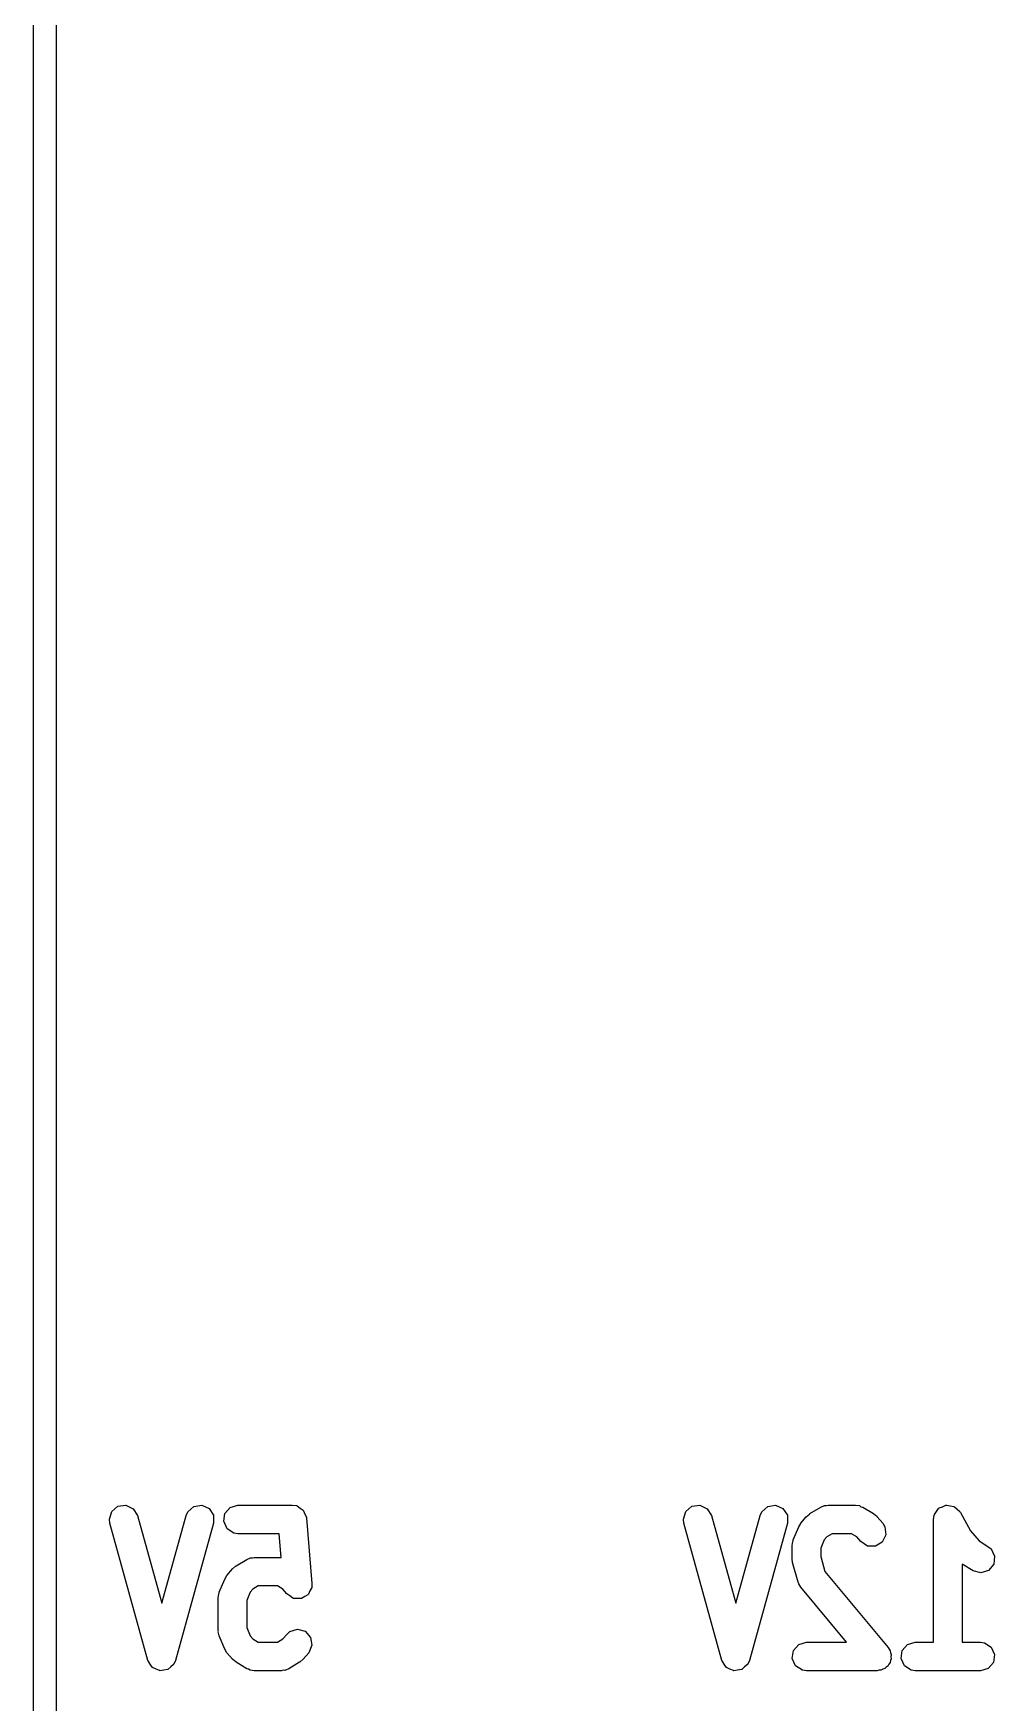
# Model space of a CAD drawing. Extents: x 54 to 297, y -260 to -31.
# Drawn here: x 72.9 to 81.31, y -156.95 to -142.34 of the extents above; entities that cross this region are included whole.
import ezdxf

# ---------------------------------------------------------------- set-up
doc = ezdxf.new("R2010")
doc.units = 0
doc.layers.add('BLACK', color=7, linetype='CONTINUOUS')

msp = doc.modelspace()

# ---------------------------------------------------------------- linework, layer by layer
at = {"layer": 'BLACK', "linetype": 'CONTINUOUS'}
for p, q in [((72.9, -250), (72.9, -43)), ((73.1, -43), (73.1, -250)), ((73.5655, -155.341), (73.5865, -155.274)), ((73.57, -155.376), (73.5655, -155.341)), ((73.5865, -155.274), (73.6404, -155.228)), ((73.6404, -155.228), (73.7102, -155.219)), ((73.7102, -155.219), (73.7738, -155.25)), ((73.7738, -155.25), (73.8109, -155.309)), ((73.8109, -155.309), (74.0238, -156.076)), ((74.0238, -156.076), (74.2367, -155.309)), ((74.2367, -155.309), (74.2512, -155.277)), ((74.2512, -155.277), (74.3038, -155.23)), ((74.3038, -155.23), (74.3733, -155.219)), ((74.3733, -155.219), (74.4377, -155.247)), ((74.4377, -155.247), (74.4766, -155.306)), ((74.4766, -155.306), (74.4776, -155.376)), ((74.5667, -155.36), (74.5768, -155.291)), ((74.5768, -155.291), (74.6229, -155.238)), ((74.6229, -155.238), (74.6905, -155.218)), ((74.6905, -155.218), (75.1667, -155.218)), ((75.1667, -155.218), (75.2022, -155.223)), ((75.2022, -155.223), (75.2053, -155.225)), ((75.2053, -155.225), (75.2091, -155.225)), ((75.2091, -155.225), (75.2347, -155.244)), ((75.2347, -155.244), (75.2613, -155.261)), ((75.2613, -155.261), (75.2628, -155.265)), ((75.2628, -155.265), (75.2659, -155.267)), ((75.2659, -155.267), (75.2773, -155.296)), ((75.2773, -155.296), (75.2904, -155.325)), ((75.2904, -155.325), (75.2899, -155.329)), ((75.2899, -155.329), (75.2912, -155.332)), ((75.2912, -155.332), (75.3389, -155.904)), ((78.5893, -155.341), (78.6103, -155.274)), ((78.5938, -155.376), (78.5893, -155.341)), ((78.6103, -155.274), (78.6642, -155.228)), ((78.6642, -155.228), (78.734, -155.219)), ((78.734, -155.219), (78.7976, -155.25)), ((78.7976, -155.25), (78.8347, -155.309)), ((78.8347, -155.309), (79.0476, -156.076)), ((79.0476, -156.076), (79.2605, -155.309)), ((79.2605, -155.309), (79.275, -155.277)), ((79.275, -155.277), (79.3276, -155.23)), ((79.3276, -155.23), (79.3971, -155.219)), ((79.3971, -155.219), (79.4615, -155.247)), ((79.4615, -155.247), (79.5004, -155.306)), ((79.5004, -155.306), (79.5014, -155.376)), ((79.6183, -155.377), (79.6659, -155.32)), ((79.6659, -155.32), (79.6926, -155.296)), ((79.6926, -155.296), (79.6955, -155.295)), ((79.6955, -155.295), (79.6976, -155.293)), ((79.6976, -155.293), (79.7928, -155.236)), ((79.7928, -155.236), (79.8259, -155.222)), ((79.8259, -155.222), (79.8418, -155.222)), ((79.8418, -155.222), (79.8571, -155.218)), ((79.8571, -155.218), (80.0952, -155.218)), ((80.0952, -155.218), (80.1307, -155.223)), ((80.1307, -155.223), (80.1441, -155.232)), ((80.1441, -155.232), (80.1595, -155.236)), ((80.1595, -155.236), (80.2548, -155.293)), ((80.2548, -155.293), (80.2826, -155.315)), ((80.2826, -155.315), (80.2839, -155.318)), ((80.2839, -155.318), (80.2865, -155.32)), ((80.2865, -155.32), (80.3341, -155.377)), ((80.7798, -155.343), (80.7849, -155.307)), ((80.7798, -156.418), (80.7798, -155.343)), ((80.7849, -155.307), (80.7871, -155.304)), ((80.7871, -155.304), (80.7874, -155.3)), ((80.7874, -155.3), (80.8061, -155.275)), ((80.8061, -155.275), (80.8231, -155.248)), ((80.8231, -155.248), (80.8268, -155.247)), ((80.8268, -155.247), (80.8293, -155.243)), ((80.8293, -155.243), (80.8586, -155.232)), ((80.8586, -155.232), (80.8871, -155.219)), ((80.8871, -155.219), (80.8912, -155.22)), ((80.8912, -155.22), (80.8951, -155.218)), ((80.8951, -155.218), (80.9257, -155.225)), ((80.9257, -155.225), (80.9568, -155.229)), ((80.9568, -155.229), (80.9599, -155.232)), ((80.9599, -155.232), (80.9639, -155.233)), ((80.9639, -155.233), (80.9863, -155.255)), ((80.9863, -155.255), (81.0099, -155.275)), ((81.0099, -155.275), (81.0111, -155.279)), ((81.0111, -155.279), (81.014, -155.282)), ((81.014, -155.282), (81.1036, -155.443)), ((73.9034, -156.576), (73.57, -155.376)), ((74.4776, -155.376), (74.1442, -156.576)), ((74.5959, -155.425), (74.5667, -155.36)), ((74.655, -155.463), (74.5959, -155.425)), ((74.6905, -155.468), (74.655, -155.463)), ((75.0516, -155.468), (74.6905, -155.468)), ((75.0689, -155.675), (75.0516, -155.468)), ((78.9272, -156.576), (78.5938, -155.376)), ((79.5014, -155.376), (79.1681, -156.576)), ((79.5513, -155.523), (79.5989, -155.409)), ((79.5989, -155.409), (79.6173, -155.378)), ((79.6173, -155.378), (79.6179, -155.378)), ((79.6179, -155.378), (79.6183, -155.377)), ((79.8444, -155.496), (79.8224, -155.523)), ((79.8918, -155.468), (79.8444, -155.496)), ((80.0606, -155.468), (79.8918, -155.468)), ((80.108, -155.496), (80.0606, -155.468)), ((80.1421, -155.537), (80.108, -155.496)), ((80.3614, -155.478), (80.3309, -155.541)), ((80.3341, -155.377), (80.3529, -155.408)), ((80.3529, -155.408), (80.3614, -155.478)), ((81.1036, -155.443), (81.1777, -155.532)), ((79.5417, -155.571), (79.5468, -155.536)), ((79.5417, -155.686), (79.5417, -155.571)), ((79.5468, -155.536), (79.5505, -155.53)), ((79.5505, -155.53), (79.5513, -155.523)), ((79.8224, -155.523), (79.7917, -155.596)), ((79.7917, -155.596), (79.7917, -155.669)), ((80.2005, -155.576), (80.1421, -155.537)), ((80.2709, -155.578), (80.2005, -155.576)), ((80.3309, -155.541), (80.2709, -155.578)), ((81.1777, -155.532), (81.2548, -155.579)), ((81.2548, -155.579), (81.2826, -155.601)), ((81.2826, -155.601), (81.3136, -155.664)), ((74.5944, -155.834), (74.6421, -155.777)), ((74.6421, -155.777), (74.6688, -155.753)), ((74.6688, -155.753), (74.6717, -155.752)), ((74.6717, -155.752), (74.6738, -155.75)), ((74.6738, -155.75), (74.769, -155.693)), ((74.769, -155.693), (74.8021, -155.679)), ((74.8021, -155.679), (74.818, -155.679)), ((74.818, -155.679), (74.8333, -155.675)), ((74.8333, -155.675), (75.0689, -155.675)), ((79.5422, -155.687), (79.5417, -155.686)), ((79.5462, -155.719), (79.5422, -155.687)), ((79.5938, -155.891), (79.5462, -155.719)), ((79.7917, -155.669), (79.8275, -155.798)), ((81.0309, -155.736), (81.0298, -155.735)), ((81.0298, -155.735), (81.0298, -156.418)), ((81.1262, -155.793), (81.0309, -155.736)), ((81.2612, -155.789), (81.1943, -155.811)), ((81.3057, -155.734), (81.2612, -155.789)), ((81.3136, -155.664), (81.3057, -155.734)), ((74.5275, -155.98), (74.5751, -155.866)), ((74.5751, -155.866), (74.5935, -155.835)), ((74.5935, -155.835), (74.5941, -155.835)), ((74.5941, -155.835), (74.5944, -155.834)), ((74.868, -155.925), (74.8206, -155.953)), ((75.0368, -155.925), (74.868, -155.925)), ((75.0842, -155.953), (75.0368, -155.925)), ((75.3369, -155.936), (75.3367, -155.94)), ((75.3376, -155.935), (75.3369, -155.936)), ((75.3389, -155.904), (75.3372, -155.931)), ((75.3372, -155.931), (75.3376, -155.935)), ((79.5984, -155.898), (79.5938, -155.891)), ((79.5995, -155.907), (79.5984, -155.898)), ((79.6183, -155.937), (79.5995, -155.907)), ((79.8275, -155.798), (80.3817, -156.463)), ((81.1943, -155.811), (81.1262, -155.793)), ((74.5179, -156.029), (74.523, -155.993)), ((74.5179, -156.314), (74.5179, -156.029)), ((74.523, -155.993), (74.5267, -155.987)), ((74.5267, -155.987), (74.5275, -155.98)), ((74.7986, -155.98), (74.7679, -156.054)), ((74.7679, -156.054), (74.7679, -156.289)), ((74.8206, -155.953), (74.7986, -155.98)), ((75.1183, -155.994), (75.0842, -155.953)), ((75.1454, -156.013), (75.1183, -155.994)), ((75.1719, -156.032), (75.1454, -156.013)), ((75.1745, -156.032), (75.1719, -156.032)), ((75.1767, -156.034), (75.1745, -156.032)), ((75.2094, -156.034), (75.1767, -156.034)), ((75.2421, -156.036), (75.2094, -156.034)), ((75.2444, -156.035), (75.2421, -156.036)), ((75.2471, -156.035), (75.2444, -156.035)), ((75.275, -156.018), (75.2471, -156.035)), ((75.3035, -156.002), (75.275, -156.018)), ((75.3048, -155.999), (75.3035, -156.002)), ((75.307, -155.998), (75.3048, -155.999)), ((75.3213, -155.969), (75.307, -155.998)), ((75.3367, -155.94), (75.3213, -155.969)), ((80.0188, -156.418), (79.6183, -155.937)), ((74.5198, -156.321), (74.5179, -156.314)), ((74.5186, -156.328), (74.5198, -156.321)), ((74.5275, -156.362), (74.5186, -156.328)), ((74.5751, -156.477), (74.5275, -156.362)), ((74.7679, -156.289), (74.7986, -156.363)), ((74.7986, -156.363), (74.8206, -156.389)), ((75.0842, -156.389), (75.1183, -156.349)), ((75.1183, -156.349), (75.1449, -156.325)), ((75.1449, -156.325), (75.2121, -156.304)), ((75.2121, -156.304), (75.28, -156.322)), ((75.28, -156.322), (75.327, -156.375)), ((74.5756, -156.477), (74.5751, -156.477)), ((74.5757, -156.478), (74.5756, -156.477)), ((74.5944, -156.509), (74.5757, -156.478)), ((74.6421, -156.566), (74.5944, -156.509)), ((74.8206, -156.389), (74.868, -156.418)), ((74.868, -156.418), (75.0368, -156.418)), ((75.0368, -156.418), (75.0842, -156.389)), ((75.3103, -156.509), (75.2627, -156.566)), ((75.3383, -156.444), (75.3103, -156.509)), ((75.327, -156.375), (75.3383, -156.444)), ((79.5429, -156.56), (79.553, -156.491)), ((79.553, -156.491), (79.5991, -156.438)), ((79.5991, -156.438), (79.6667, -156.418)), ((79.6667, -156.418), (80.0188, -156.418)), ((80.3817, -156.463), (80.4005, -156.493)), ((80.4005, -156.493), (80.4025, -156.51)), ((80.4025, -156.51), (80.4095, -156.525)), ((80.4953, -156.56), (80.5054, -156.491)), ((80.5054, -156.491), (80.5515, -156.438)), ((80.5515, -156.438), (80.619, -156.418)), ((80.619, -156.418), (80.7798, -156.418)), ((81.0298, -156.418), (81.1905, -156.418)), ((81.1905, -156.418), (81.226, -156.423)), ((81.226, -156.423), (81.2851, -156.461)), ((81.2851, -156.461), (81.3142, -156.525)), ((73.9044, -156.578), (73.9034, -156.576)), ((73.9044, -156.58), (73.9044, -156.578)), ((73.9229, -156.608), (73.9044, -156.58)), ((73.9405, -156.636), (73.9229, -156.608)), ((73.9422, -156.637), (73.9405, -156.636)), ((73.9433, -156.638), (73.9422, -156.637)), ((73.9739, -156.652), (73.9433, -156.638)), ((74.0041, -156.666), (73.9739, -156.652)), ((74.0059, -156.666), (74.0041, -156.666)), ((74.0077, -156.667), (74.0059, -156.666)), ((74.0407, -156.662), (74.0077, -156.667)), ((74.0739, -156.657), (74.0407, -156.662)), ((74.0753, -156.656), (74.0739, -156.657)), ((74.0772, -156.656), (74.0753, -156.656)), ((74.1022, -156.634), (74.0772, -156.656)), ((74.1278, -156.612), (74.1022, -156.634)), ((74.1284, -156.61), (74.1278, -156.612)), ((74.1298, -156.609), (74.1284, -156.61)), ((74.1442, -156.576), (74.1298, -156.609)), ((74.6446, -156.567), (74.6421, -156.566)), ((74.646, -156.57), (74.6446, -156.567)), ((74.6738, -156.593), (74.646, -156.57)), ((74.769, -156.65), (74.6738, -156.593)), ((74.7844, -156.654), (74.769, -156.65)), ((74.7978, -156.663), (74.7844, -156.654)), ((74.8333, -156.668), (74.7978, -156.663)), ((75.0867, -156.663), (75.0714, -156.668)), ((75.1026, -156.664), (75.0867, -156.663)), ((75.1357, -156.65), (75.1026, -156.664)), ((75.231, -156.593), (75.1357, -156.65)), ((75.2331, -156.591), (75.231, -156.593)), ((75.236, -156.59), (75.2331, -156.591)), ((75.2627, -156.566), (75.236, -156.59)), ((78.9282, -156.578), (78.9272, -156.576)), ((78.9282, -156.58), (78.9282, -156.578)), ((78.9467, -156.608), (78.9282, -156.58)), ((78.9643, -156.636), (78.9467, -156.608)), ((78.966, -156.637), (78.9643, -156.636)), ((78.9671, -156.638), (78.966, -156.637)), ((78.9977, -156.652), (78.9671, -156.638)), ((79.0279, -156.666), (78.9977, -156.652)), ((79.0298, -156.666), (79.0279, -156.666)), ((79.0315, -156.667), (79.0298, -156.666)), ((79.0645, -156.662), (79.0315, -156.667)), ((79.0977, -156.657), (79.0645, -156.662)), ((79.0991, -156.656), (79.0977, -156.657)), ((79.101, -156.656), (79.0991, -156.656)), ((79.126, -156.634), (79.101, -156.656)), ((79.1516, -156.612), (79.126, -156.634)), ((79.1522, -156.61), (79.1516, -156.612)), ((79.1536, -156.609), (79.1522, -156.61)), ((79.1681, -156.576), (79.1536, -156.609)), ((79.572, -156.625), (79.5429, -156.56)), ((79.6312, -156.663), (79.572, -156.625)), ((79.6667, -156.668), (79.6312, -156.663)), ((80.3018, -156.663), (80.2857, -156.668)), ((80.3185, -156.663), (80.3018, -156.663)), ((80.3348, -156.653), (80.3185, -156.663)), ((80.3532, -156.648), (80.3348, -156.653)), ((80.3642, -156.635), (80.3532, -156.648)), ((80.3785, -156.627), (80.3642, -156.635)), ((80.3868, -156.609), (80.3785, -156.627)), ((80.3994, -156.595), (80.3868, -156.609)), ((80.4018, -156.578), (80.3994, -156.595)), ((80.409, -156.563), (80.4018, -156.578)), ((80.4095, -156.525), (80.4067, -156.544)), ((80.4067, -156.544), (80.409, -156.563)), ((80.5244, -156.625), (80.4953, -156.56)), ((80.5835, -156.663), (80.5244, -156.625)), ((80.619, -156.668), (80.5835, -156.663)), ((81.258, -156.648), (81.1905, -156.668)), ((81.3041, -156.595), (81.258, -156.648)), ((81.3142, -156.525), (81.3041, -156.595)), ((75.0714, -156.668), (74.8333, -156.668)), ((80.2857, -156.668), (79.6667, -156.668)), ((81.1905, -156.668), (80.619, -156.668))]:
    msp.add_line(p, q, dxfattribs=at)

doc.saveas('drawing.dxf')
